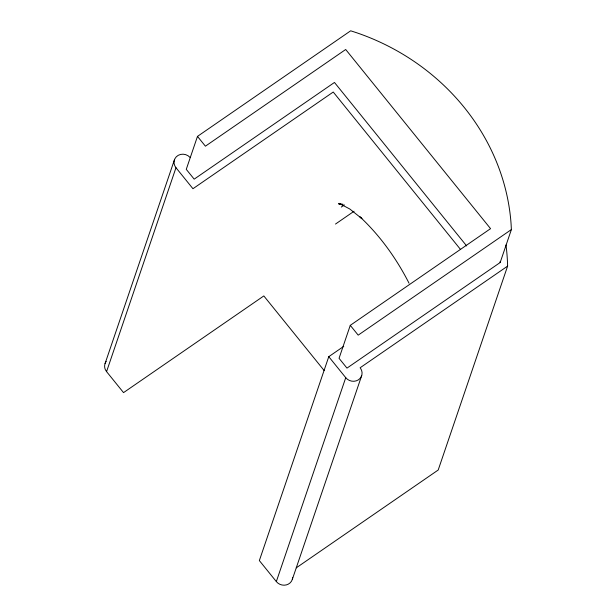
<?xml version="1.0" encoding="UTF-8"?>
<svg xmlns="http://www.w3.org/2000/svg" width="616" height="616" viewBox="0 0 616 616"><rect width="100%" height="100%" fill="white"/><g stroke="black" fill="none" stroke-linecap="round" stroke-linejoin="round"><path stroke-width="0.92" d="M105.059 363.602L174.474 159.698M324.185 370.586L263.825 295.934L123.539 392.623L106.568 371.625L175.984 167.721L174.759 165.743A9.225 8.501 18.8 0 1 178.224 155.324A9.225 8.501 18.8 0 1 189.944 157.311M197.482 136.39L205.405 146.184L345.692 49.496L490.559 228.659L350.273 325.348L339.054 358.312L346.977 368.114L500.169 262.524L511.388 229.56L511.088 224.055A223.261 205.667 18.8 0 0 378.547 41.449L374.174 39.509A223.261 205.667 18.8 0 0 356.302 32.633L350.681 30.8L197.482 136.39L186.263 169.354L194.186 179.148L334.465 82.459L466.659 245.946M343.743 346.361L328.767 356.679L259.351 560.583L276.33 581.581A9.225 8.501 18.8 0 0 286.348 584.907A9.225 8.501 18.8 0 0 292.669 577.4M276.33 581.581L345.745 377.677L328.767 356.679M292.33 579.371L361.746 375.467M505.982 244.968A230.646 212.466 18.8 0 1 507.615 266.112L438.199 470.016L296.242 567.86M341.279 207.061L344.375 204.92M335.497 224.055L354.092 211.234M511.388 229.56L358.196 335.142L350.273 325.348M507.615 266.112L360.137 367.76L360.553 368.322A9.225 8.501 18.8 0 1 358.312 379.903A9.225 8.501 18.8 0 1 345.745 377.677M339.347 204.173L342.95 204.219M340.332 203.973L338.592 203.804L342.935 204.928L339.077 203.342L349.773 208.993L361.939 218.672L359.967 216.847C380.164 235.743 396.481 258.589 409.024 283.183M460.599 249.542L333.241 92.03L192.954 188.719L175.984 167.721M106.568 371.625L105.344 369.646A9.225 8.501 18.8 0 1 105.552 362.485M500.13 261.469L500.169 262.524M105.867 361.962A9.225 8.501 18.8 0 1 106.221 361.453"/></g></svg>
